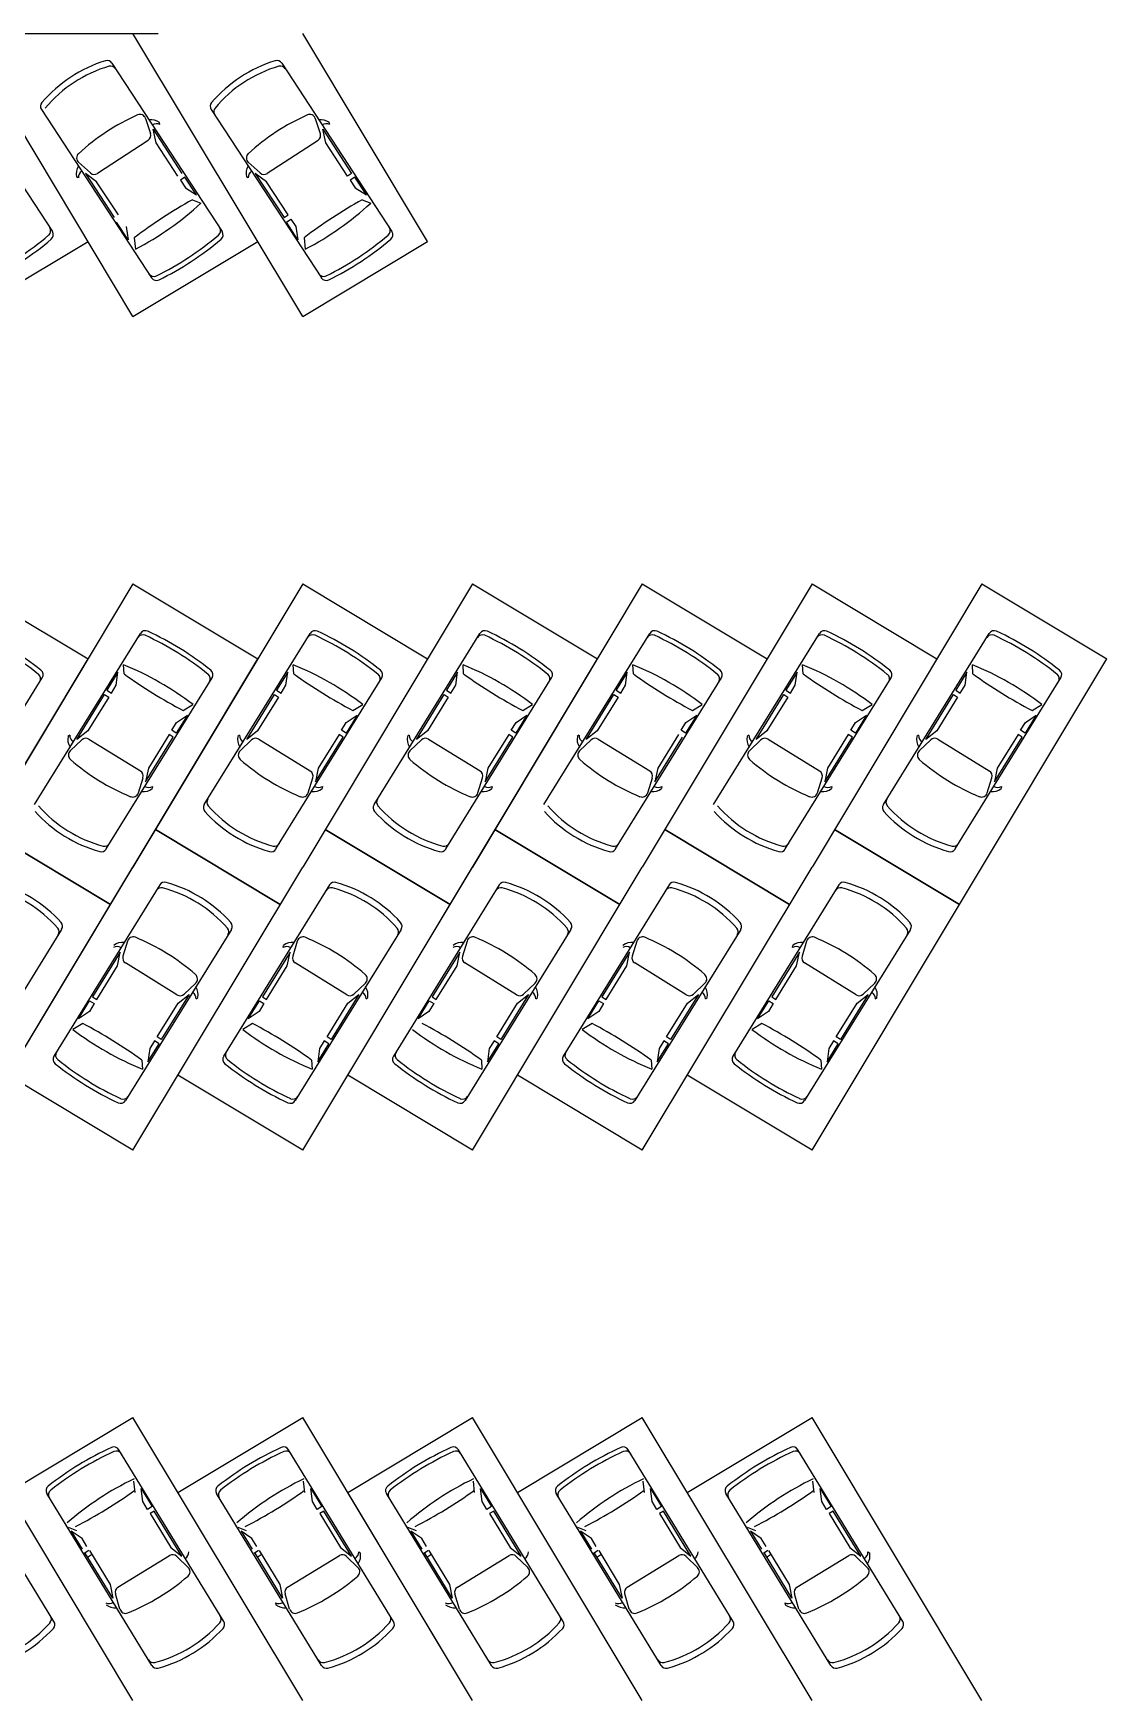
# Model space of a CAD drawing. Header units: millimetres. Extents: x 2478 to 18835, y -4183 to 1193.
# Drawn here: x 16749 to 18835, y -4183 to -943 of the extents above; entities that cross this region are included whole.
import ezdxf

# ---------------------------------------------------------------- set-up
doc = ezdxf.new("R2010")
doc.units = ezdxf.units.MM

msp = doc.modelspace()

# ---------------------------------------------------------------- linework, layer by layer
at = {"color": 4}
msp.add_line((8362.2, -943.2), (16991.3, -943.2), dxfattribs=at)
at = {"color": 1}
for p, q in [((16942.2, -1493.2), (16612.2, -943.2)), ((17272.2, -1493.2), (16942.2, -943.2)), ((17514.9, -1347.6), (17272.2, -943.2)), ((16612.2, -1493.2), (16854.9, -1347.6)), ((16942.2, -1493.2), (17184.9, -1347.6)), ((17272.2, -1493.2), (17514.9, -1347.6)), ((16612.2, -2013.2), (16854.9, -2158.8)), ((16942.2, -2013.2), (16612.2, -2563.2)), ((16942.2, -2013.2), (16612.2, -2563.2)), ((17272.2, -2013.2), (16942.2, -2563.2)), ((16942.2, -2013.2), (17184.9, -2158.8)), ((17602.2, -2013.2), (17272.2, -2563.2)), ((17272.2, -2013.2), (17514.9, -2158.8)), ((17602.2, -2013.2), (17272.2, -2563.2)), ((17932.2, -2013.2), (17602.2, -2563.2)), ((17602.2, -2013.2), (17844.9, -2158.8)), ((17932.2, -2013.2), (18174.9, -2158.8)), ((18262.2, -2013.2), (17932.2, -2563.2)), ((18592.2, -2013.2), (18262.2, -2563.2)), ((18262.2, -2013.2), (18504.9, -2158.8)), ((18592.2, -2013.2), (18262.2, -2563.2)), ((18592.2, -2013.2), (18834.9, -2158.8)), ((16282.2, -3113.2), (16854.9, -2158.8)), ((16612.2, -3113.2), (17184.9, -2158.8)), ((17272.2, -3113.2), (17844.9, -2158.8)), ((18262.2, -3113.2), (18834.9, -2158.8)), ((16898.5, -2636), (16655.9, -2490.4)), ((16655.9, -2490.4), (16898.5, -2636)), ((17228.5, -2636), (16985.9, -2490.4)), ((16985.9, -2490.4), (17228.5, -2636)), ((16985.9, -2490.4), (17228.5, -2636)), ((17558.5, -2636), (17315.9, -2490.4)), ((17315.9, -2490.4), (17558.5, -2636)), ((17888.5, -2636), (17645.9, -2490.4)), ((17645.9, -2490.4), (17888.5, -2636)), ((17645.9, -2490.4), (17888.5, -2636)), ((17645.9, -2490.4), (17888.5, -2636)), ((17975.9, -2490.4), (18218.5, -2636)), ((17975.9, -2490.4), (18218.5, -2636)), ((18218.5, -2636), (17975.9, -2490.4)), ((18305.9, -2490.4), (18548.5, -2636)), ((18548.5, -2636), (18305.9, -2490.4)), ((16699.6, -2967.6), (16942.2, -2563.2)), ((16942.2, -3113.2), (17272.2, -2563.2)), ((16942.2, -3113.2), (17272.2, -2563.2)), ((17359.6, -2967.6), (17602.2, -2563.2)), ((17602.2, -3113.2), (17932.2, -2563.2)), ((17932.2, -3113.2), (18262.2, -2563.2)), ((17932.2, -3113.2), (18262.2, -2563.2)), ((16942.2, -3113.2), (16699.6, -2967.6)), ((17272.2, -3113.2), (17029.6, -2967.6)), ((17272.2, -3113.2), (17029.6, -2967.6)), ((17602.2, -3113.2), (17359.6, -2967.6)), ((17932.2, -3113.2), (17689.6, -2967.6)), ((18262.2, -3113.2), (18019.6, -2967.6)), ((18262.2, -3113.2), (18019.6, -2967.6)), ((16942.2, -4183.2), (16612.2, -3633.2)), ((16699.6, -3778.8), (16942.2, -3633.2)), ((17272.2, -4183.2), (16942.2, -3633.2)), ((17029.6, -3778.8), (17272.2, -3633.2)), ((17602.2, -4183.2), (17272.2, -3633.2)), ((17359.6, -3778.8), (17602.2, -3633.2)), ((17932.2, -4183.2), (17602.2, -3633.2)), ((17689.6, -3778.8), (17932.2, -3633.2)), ((18262.2, -4183.2), (17932.2, -3633.2)), ((18019.6, -3778.8), (18262.2, -3633.2)), ((18592.2, -4183.2), (18262.2, -3633.2)), ((17602.2, -4183.2), (17359.6, -3778.8))]:
    msp.add_line(p, q, dxfattribs=at)
at = {"color": 0}
for p, q in [((16571.3, -1001.3), (16785.6, -1328.5)), ((16901.3, -1001.3), (17115.6, -1328.5)), ((17231.3, -1001.3), (17445.6, -1328.5)), ((16764.2, -1091), (16978.4, -1418.2)), ((17094.2, -1091), (17308.4, -1418.2)), ((16966.6, -1108.6), (16976.4, -1137.9)), ((16981.3, -1129.6), (17037.3, -1215.3)), ((16987.3, -1156), (16981.3, -1129.6)), ((16994.6, -1120.4), (16993.9, -1116.4)), ((17296.6, -1108.6), (17306.4, -1137.9)), ((17317.3, -1156), (17311.3, -1129.6)), ((17311.3, -1129.6), (17367.3, -1215.3)), ((17324.6, -1120.4), (17323.9, -1116.4)), ((16971.9, -1151.1), (16873.3, -1215.6)), ((17029.5, -1220.4), (16987.3, -1156)), ((17301.9, -1151.1), (17203.3, -1215.6)), ((17359.5, -1220.4), (17317.3, -1156)), ((16836.4, -1193.8), (16859.4, -1214.5)), ((17166.4, -1193.8), (17189.4, -1214.5)), ((16836, -1224.2), (16832.7, -1222)), ((16871.6, -1231.8), (16849.9, -1215.7)), ((16849.9, -1215.7), (16905.9, -1301.3)), ((17043.3, -1222.8), (17034.5, -1228.5)), ((17034.5, -1228.5), (17044.2, -1243.3)), ((17065.9, -1257.2), (17043.3, -1222.8)), ((17166, -1224.2), (17162.7, -1222)), ((17179.9, -1215.7), (17235.9, -1301.3)), ((17201.6, -1231.8), (17179.9, -1215.7)), ((17367.3, -1215.3), (17359.5, -1220.4)), ((17373.3, -1222.8), (17364.5, -1228.5)), ((17364.5, -1228.5), (17374.2, -1243.3)), ((17395.9, -1257.2), (17373.3, -1222.8)), ((16913.8, -1296.1), (16871.6, -1231.8)), ((17044.2, -1243.3), (17065.9, -1257.2)), ((17243.8, -1296.1), (17201.6, -1231.8)), ((17374.2, -1243.3), (17395.9, -1257.2)), ((17057.8, -1266.6), (17074.3, -1273.1)), ((17387.8, -1266.6), (17404.3, -1273.1)), ((16932.9, -1344.2), (16910.4, -1309.8)), ((16928.8, -1318.8), (16932.9, -1344.2)), ((17235.9, -1301.3), (17243.8, -1296.1)), ((17240.4, -1309.8), (17249.2, -1304)), ((17262.9, -1344.2), (17240.4, -1309.8)), ((17249.2, -1304), (17258.8, -1318.8)), ((17258.8, -1318.8), (17262.9, -1344.2)), ((16944.8, -1340.6), (16947.1, -1362.7)), ((17274.8, -1340.6), (17277.1, -1362.7)), ((16750.8, -2442), (16956.6, -2109.4)), ((17080.8, -2442), (17286.6, -2109.4)), ((17410.8, -2442), (17616.6, -2109.4)), ((17740.8, -2442), (17946.6, -2109.4)), ((18070.8, -2442), (18276.6, -2109.4)), ((18400.8, -2442), (18606.6, -2109.4)), ((16924.9, -2187.9), (16923.9, -2170.2)), ((17254.9, -2187.9), (17253.9, -2170.2)), ((17584.9, -2187.9), (17583.9, -2170.2)), ((17914.9, -2187.9), (17913.9, -2170.2)), ((18244.9, -2187.9), (18243.9, -2170.2)), ((18574.9, -2187.9), (18573.9, -2170.2)), ((16560.2, -2528.2), (16765.9, -2195.7)), ((16890.2, -2528.2), (17095.9, -2195.7)), ((16913, -2184.6), (16891.4, -2219.6)), ((16909.6, -2210.1), (16913, -2184.6)), ((17220.2, -2528.2), (17425.9, -2195.7)), ((17243, -2184.6), (17221.4, -2219.6)), ((17239.6, -2210.1), (17243, -2184.6)), ((17550.2, -2528.2), (17755.9, -2195.7)), ((17573, -2184.6), (17551.4, -2219.6)), ((17569.6, -2210.1), (17573, -2184.6)), ((17880.2, -2528.2), (18085.9, -2195.7)), ((17903, -2184.6), (17881.4, -2219.6)), ((17899.6, -2210.1), (17903, -2184.6)), ((18210.2, -2528.2), (18415.9, -2195.7)), ((18233, -2184.6), (18211.4, -2219.6)), ((18229.6, -2210.1), (18233, -2184.6)), ((18540.2, -2528.2), (18745.9, -2195.7)), ((18563, -2184.6), (18541.4, -2219.6)), ((18559.6, -2210.1), (18563, -2184.6)), ((16833.3, -2315.2), (16887.1, -2228.2)), ((16895.1, -2233.1), (16854.6, -2298.6)), ((16887.1, -2228.2), (16895.1, -2233.1)), ((16891.4, -2219.6), (16900.3, -2225.1)), ((16900.3, -2225.1), (16909.6, -2210.1)), ((17163.3, -2315.2), (17217.1, -2228.2)), ((17225.1, -2233.1), (17184.6, -2298.6)), ((17217.1, -2228.2), (17225.1, -2233.1)), ((17221.4, -2219.6), (17230.3, -2225.1)), ((17230.3, -2225.1), (17239.6, -2210.1)), ((17493.3, -2315.2), (17547.1, -2228.2)), ((17555.1, -2233.1), (17514.6, -2298.6)), ((17547.1, -2228.2), (17555.1, -2233.1)), ((17551.4, -2219.6), (17560.3, -2225.1)), ((17560.3, -2225.1), (17569.6, -2210.1)), ((17823.3, -2315.2), (17877.1, -2228.2)), ((17885.1, -2233.1), (17844.6, -2298.6)), ((17877.1, -2228.2), (17885.1, -2233.1)), ((17881.4, -2219.6), (17890.3, -2225.1)), ((17890.3, -2225.1), (17899.6, -2210.1)), ((18153.3, -2315.2), (18207.1, -2228.2)), ((18215.1, -2233.1), (18174.6, -2298.6)), ((18207.1, -2228.2), (18215.1, -2233.1)), ((18211.4, -2219.6), (18220.3, -2225.1)), ((18220.3, -2225.1), (18229.6, -2210.1)), ((18483.3, -2315.2), (18537.1, -2228.2)), ((18545.1, -2233.1), (18504.6, -2298.6)), ((18537.1, -2228.2), (18545.1, -2233.1)), ((18541.4, -2219.6), (18550.3, -2225.1)), ((18550.3, -2225.1), (18559.6, -2210.1)), ((17039.8, -2259), (17058.9, -2247.6)), ((17369.8, -2259), (17388.9, -2247.6)), ((17699.8, -2259), (17718.9, -2247.6)), ((18029.8, -2259), (18048.9, -2247.6)), ((18359.8, -2259), (18378.9, -2247.6)), ((18689.8, -2259), (18708.9, -2247.6)), ((16854.6, -2298.6), (16833.3, -2315.2)), ((17017.5, -2297.6), (17026.8, -2282.7)), ((17026.5, -2303.2), (17017.5, -2297.6)), ((17048.1, -2268.2), (17026.5, -2303.2)), ((17026.8, -2282.7), (17048.1, -2268.2)), ((17184.6, -2298.6), (17163.3, -2315.2)), ((17347.5, -2297.6), (17356.8, -2282.7)), ((17356.5, -2303.2), (17347.5, -2297.6)), ((17378.1, -2268.2), (17356.5, -2303.2)), ((17356.8, -2282.7), (17378.1, -2268.2)), ((17514.6, -2298.6), (17493.3, -2315.2)), ((17677.5, -2297.6), (17686.8, -2282.7)), ((17686.5, -2303.2), (17677.5, -2297.6)), ((17708.1, -2268.2), (17686.5, -2303.2)), ((17686.8, -2282.7), (17708.1, -2268.2)), ((17844.6, -2298.6), (17823.3, -2315.2)), ((18007.5, -2297.6), (18016.8, -2282.7)), ((18016.5, -2303.2), (18007.5, -2297.6)), ((18038.1, -2268.2), (18016.5, -2303.2)), ((18016.8, -2282.7), (18038.1, -2268.2)), ((18174.6, -2298.6), (18153.3, -2315.2)), ((18337.5, -2297.6), (18346.8, -2282.7)), ((18346.5, -2303.2), (18337.5, -2297.6)), ((18368.1, -2268.2), (18346.5, -2303.2)), ((18346.8, -2282.7), (18368.1, -2268.2)), ((18504.6, -2298.6), (18483.3, -2315.2)), ((18667.5, -2297.6), (18676.8, -2282.7)), ((18676.5, -2303.2), (18667.5, -2297.6)), ((18698.1, -2268.2), (18676.5, -2303.2)), ((18676.8, -2282.7), (18698.1, -2268.2)), ((16819.2, -2307.1), (16815.9, -2309.3)), ((16820.4, -2337.4), (16842.8, -2316.1)), ((16856.7, -2314.7), (16956.8, -2376.6)), ((16966.8, -2397.9), (17020.6, -2310.8)), ((17012.7, -2305.9), (16972.2, -2371.3)), ((17020.6, -2310.8), (17012.7, -2305.9)), ((17149.2, -2307.1), (17145.9, -2309.3)), ((17150.4, -2337.4), (17172.8, -2316.1)), ((17186.7, -2314.7), (17286.8, -2376.6)), ((17296.8, -2397.9), (17350.6, -2310.8)), ((17342.7, -2305.9), (17302.2, -2371.3)), ((17350.6, -2310.8), (17342.7, -2305.9)), ((17479.2, -2307.1), (17475.9, -2309.3)), ((17480.4, -2337.4), (17502.8, -2316.1)), ((17516.7, -2314.7), (17616.8, -2376.6)), ((17626.8, -2397.9), (17680.6, -2310.8)), ((17672.7, -2305.9), (17632.2, -2371.3)), ((17680.6, -2310.8), (17672.7, -2305.9)), ((17809.2, -2307.1), (17805.9, -2309.3)), ((17810.4, -2337.4), (17832.8, -2316.1)), ((17846.7, -2314.7), (17946.8, -2376.6)), ((17956.8, -2397.9), (18010.6, -2310.8)), ((18002.7, -2305.9), (17962.2, -2371.3)), ((18139.2, -2307.1), (18135.9, -2309.3)), ((18140.4, -2337.4), (18162.8, -2316.1)), ((18176.7, -2314.7), (18276.8, -2376.6)), ((18286.8, -2397.9), (18340.6, -2310.8)), ((18332.7, -2305.9), (18292.2, -2371.3)), ((18340.6, -2310.8), (18332.7, -2305.9)), ((18469.2, -2307.1), (18465.9, -2309.3)), ((18470.4, -2337.4), (18492.8, -2316.1)), ((18506.7, -2314.7), (18606.8, -2376.6)), ((18616.8, -2397.9), (18670.6, -2310.8)), ((18662.7, -2305.9), (18622.2, -2371.3)), ((18670.6, -2310.8), (18662.7, -2305.9)), ((16952.7, -2419.3), (16961.8, -2389.7)), ((16972.2, -2371.3), (16966.8, -2397.9)), ((17282.7, -2419.3), (17291.8, -2389.7)), ((17302.2, -2371.3), (17296.8, -2397.9)), ((17612.7, -2419.3), (17621.8, -2389.7)), ((17632.2, -2371.3), (17626.8, -2397.9)), ((17942.7, -2419.3), (17951.8, -2389.7)), ((17962.2, -2371.3), (17956.8, -2397.9)), ((18272.7, -2419.3), (18281.8, -2389.7)), ((18292.2, -2371.3), (18286.8, -2397.9)), ((18602.7, -2419.3), (18611.8, -2389.7)), ((18622.2, -2371.3), (18616.8, -2397.9)), ((16980.4, -2406.8), (16979.8, -2410.7)), ((17310.4, -2406.8), (17309.8, -2410.7)), ((17640.4, -2406.8), (17639.8, -2410.7)), ((17970.4, -2406.8), (17969.8, -2410.7)), ((18300.4, -2406.8), (18299.8, -2410.7)), ((18630.4, -2406.8), (18629.8, -2410.7)), ((16994.3, -2598.1), (16788.5, -2930.7)), ((17324.3, -2598.1), (17118.5, -2930.7)), ((17654.3, -2598.1), (17448.5, -2930.7)), ((17984.3, -2598.1), (17778.5, -2930.7)), ((18314.3, -2598.1), (18108.5, -2930.7)), ((16803.6, -2684.4), (16597.8, -3017)), ((17133.6, -2684.4), (16927.8, -3017)), ((17463.6, -2684.4), (17257.8, -3017)), ((17793.6, -2684.4), (17587.8, -3017)), ((18123.6, -2684.4), (17917.8, -3017)), ((18453.6, -2684.4), (18247.8, -3017)), ((16931.7, -2707.1), (16922.7, -2736.7)), ((17234.1, -2719.6), (17234.6, -2715.6)), ((17261.7, -2707.1), (17252.7, -2736.7)), ((17591.7, -2707.1), (17582.7, -2736.7)), ((17921.7, -2707.1), (17912.7, -2736.7)), ((18224.1, -2719.6), (18224.6, -2715.6)), ((18251.7, -2707.1), (18242.7, -2736.7)), ((16917.6, -2728.5), (16863.8, -2815.5)), ((16912.2, -2755), (16917.6, -2728.5)), ((17027.7, -2811.7), (16927.6, -2749.7)), ((17247.6, -2728.5), (17193.8, -2815.5)), ((17242.2, -2755), (17247.6, -2728.5)), ((17357.7, -2811.7), (17257.6, -2749.7)), ((17577.6, -2728.5), (17523.8, -2815.5)), ((17572.2, -2755), (17577.6, -2728.5)), ((17687.7, -2811.7), (17587.6, -2749.7)), ((17907.6, -2728.5), (17853.8, -2815.5)), ((17902.2, -2755), (17907.6, -2728.5)), ((18017.7, -2811.7), (17917.6, -2749.7)), ((18237.6, -2728.5), (18183.8, -2815.5)), ((18232.2, -2755), (18237.6, -2728.5)), ((18347.7, -2811.7), (18247.6, -2749.7)), ((16871.8, -2820.5), (16912.2, -2755)), ((17201.8, -2820.5), (17242.2, -2755)), ((17531.8, -2820.5), (17572.2, -2755)), ((17861.8, -2820.5), (17902.2, -2755)), ((18191.8, -2820.5), (18232.2, -2755)), ((16863.8, -2815.5), (16871.8, -2820.5)), ((17051.2, -2811.1), (16997.3, -2898.1)), ((17029.9, -2827.8), (17051.2, -2811.1)), ((17064.1, -2789), (17041.6, -2810.3)), ((17065.2, -2819.3), (17068.5, -2817)), ((17193.8, -2815.5), (17201.8, -2820.5)), ((17381.2, -2811.1), (17327.3, -2898.1)), ((17359.9, -2827.8), (17381.2, -2811.1)), ((17394.1, -2789), (17371.6, -2810.3)), ((17395.2, -2819.3), (17398.5, -2817)), ((17523.8, -2815.5), (17531.8, -2820.5)), ((17711.2, -2811.1), (17657.3, -2898.1)), ((17689.9, -2827.8), (17711.2, -2811.1)), ((17724.1, -2789), (17701.6, -2810.3)), ((17725.2, -2819.3), (17728.5, -2817)), ((17853.8, -2815.5), (17861.8, -2820.5)), ((18041.2, -2811.1), (17987.3, -2898.1)), ((18019.9, -2827.8), (18041.2, -2811.1)), ((18054.1, -2789), (18031.6, -2810.3)), ((18055.2, -2819.3), (18058.5, -2817)), ((18183.8, -2815.5), (18191.8, -2820.5)), ((18371.2, -2811.1), (18317.3, -2898.1)), ((18349.9, -2827.8), (18371.2, -2811.1)), ((18384.1, -2789), (18361.6, -2810.3)), ((18385.2, -2819.3), (18388.5, -2817)), ((16836.3, -2858.2), (16858, -2823.2)), ((16857.6, -2843.7), (16836.3, -2858.2)), ((16866.9, -2828.7), (16857.6, -2843.7)), ((16858, -2823.2), (16866.9, -2828.7)), ((16989.4, -2893.2), (17029.9, -2827.8)), ((17166.3, -2858.2), (17188, -2823.2)), ((17187.6, -2843.7), (17166.3, -2858.2)), ((17196.9, -2828.7), (17187.6, -2843.7)), ((17188, -2823.2), (17196.9, -2828.7)), ((17319.4, -2893.2), (17359.9, -2827.8)), ((17496.3, -2858.2), (17518, -2823.2)), ((17517.6, -2843.7), (17496.3, -2858.2)), ((17526.9, -2828.7), (17517.6, -2843.7)), ((17518, -2823.2), (17526.9, -2828.7)), ((17649.4, -2893.2), (17689.9, -2827.8)), ((17826.3, -2858.2), (17848, -2823.2)), ((17847.6, -2843.7), (17826.3, -2858.2)), ((17856.9, -2828.7), (17847.6, -2843.7)), ((17848, -2823.2), (17856.9, -2828.7)), ((17979.4, -2893.2), (18019.9, -2827.8)), ((18156.3, -2858.2), (18178, -2823.2)), ((18177.6, -2843.7), (18156.3, -2858.2)), ((18186.9, -2828.7), (18177.6, -2843.7)), ((18178, -2823.2), (18186.9, -2828.7)), ((18309.4, -2893.2), (18349.9, -2827.8)), ((16844.6, -2867.4), (16825.6, -2878.8)), ((17174.6, -2867.4), (17155.6, -2878.8)), ((17834.6, -2867.4), (17815.6, -2878.8)), ((18164.6, -2867.4), (18145.6, -2878.8)), ((16971.4, -2941.8), (16993.1, -2906.8)), ((16984.1, -2901.3), (16974.9, -2916.2)), ((16993.1, -2906.8), (16984.1, -2901.3)), ((16997.3, -2898.1), (16989.4, -2893.2)), ((17301.4, -2941.8), (17323.1, -2906.8)), ((17314.1, -2901.3), (17304.9, -2916.2)), ((17323.1, -2906.8), (17314.1, -2901.3)), ((17327.3, -2898.1), (17319.4, -2893.2)), ((17631.4, -2941.8), (17653.1, -2906.8)), ((17644.1, -2901.3), (17634.9, -2916.2)), ((17653.1, -2906.8), (17644.1, -2901.3)), ((17657.3, -2898.1), (17649.4, -2893.2)), ((17961.4, -2941.8), (17983.1, -2906.8)), ((17974.1, -2901.3), (17964.9, -2916.2)), ((17983.1, -2906.8), (17974.1, -2901.3)), ((17987.3, -2898.1), (17979.4, -2893.2)), ((18291.4, -2941.8), (18313.1, -2906.8)), ((18304.1, -2901.3), (18294.9, -2916.2)), ((18313.1, -2906.8), (18304.1, -2901.3)), ((18317.3, -2898.1), (18309.4, -2893.2)), ((16959.5, -2938.4), (16960.6, -2956.2)), ((16974.9, -2916.2), (16971.4, -2941.8)), ((17289.5, -2938.4), (17290.6, -2956.2)), ((17304.9, -2916.2), (17301.4, -2941.8)), ((17619.5, -2938.4), (17620.6, -2956.2)), ((17634.9, -2916.2), (17631.4, -2941.8)), ((17949.5, -2938.4), (17950.6, -2956.2)), ((17964.9, -2916.2), (17961.4, -2941.8)), ((18279.5, -2938.4), (18280.6, -2956.2)), ((18294.9, -2916.2), (18291.4, -2941.8)), ((16788.6, -4029.3), (16584.8, -3695.6)), ((17118.6, -4029.3), (16914.8, -3695.6)), ((17448.6, -4029.3), (17244.8, -3695.6)), ((17778.6, -4029.3), (17574.8, -3695.6)), ((18108.6, -4029.3), (17904.8, -3695.6)), ((18438.6, -4029.3), (18234.8, -3695.6)), ((16946.2, -3779), (16943.9, -3756.9)), ((17276.2, -3779), (17273.9, -3756.9)), ((17606.2, -3779), (17603.9, -3756.9)), ((17936.2, -3779), (17933.9, -3756.9)), ((18266.2, -3779), (18263.9, -3756.9)), ((16978.8, -4114.8), (16774.8, -3780.9)), ((16957.9, -3771), (16979.3, -3806.1)), ((16961.2, -3796.5), (16957.9, -3771)), ((17308.8, -4114.8), (17104.8, -3780.9)), ((17291.2, -3796.5), (17287.9, -3771)), ((17287.9, -3771), (17309.3, -3806.1)), ((17638.8, -4114.8), (17434.8, -3780.9)), ((17621.2, -3796.5), (17617.9, -3771)), ((17617.9, -3771), (17639.3, -3806.1)), ((17968.8, -4114.8), (17764.8, -3780.9)), ((17951.2, -3796.5), (17947.9, -3771)), ((17947.9, -3771), (17969.3, -3806.1)), ((18298.8, -4114.8), (18094.8, -3780.9)), ((18277.9, -3771), (18299.3, -3806.1)), ((18281.2, -3796.5), (18277.9, -3771)), ((16970.3, -3811.6), (16961.2, -3796.5)), ((16979.3, -3806.1), (16970.3, -3811.6)), ((16983.5, -3814.7), (16975.5, -3819.6)), ((16975.5, -3819.6), (17015.7, -3885.3)), ((17036.9, -3902.1), (16983.5, -3814.7)), ((17300.3, -3811.6), (17291.2, -3796.5)), ((17309.3, -3806.1), (17300.3, -3811.6)), ((17313.5, -3814.7), (17305.5, -3819.6)), ((17305.5, -3819.6), (17345.7, -3885.3)), ((17366.9, -3902.1), (17313.5, -3814.7)), ((17630.3, -3811.6), (17621.2, -3796.5)), ((17639.3, -3806.1), (17630.3, -3811.6)), ((17643.5, -3814.7), (17635.5, -3819.6)), ((17635.5, -3819.6), (17675.7, -3885.3)), ((17696.9, -3902.1), (17643.5, -3814.7)), ((17960.3, -3811.6), (17951.2, -3796.5)), ((17969.3, -3806.1), (17960.3, -3811.6)), ((17973.5, -3814.7), (17965.5, -3819.6)), ((17965.5, -3819.6), (18005.7, -3885.3)), ((18026.9, -3902.1), (17973.5, -3814.7)), ((18290.3, -3811.6), (18281.2, -3796.5)), ((18299.3, -3806.1), (18290.3, -3811.6)), ((18303.5, -3814.7), (18295.5, -3819.6)), ((18295.5, -3819.6), (18335.7, -3885.3)), ((18356.9, -3902.1), (18303.5, -3814.7)), ((16833.2, -3853), (16816.7, -3846.4)), ((16843.5, -3868.4), (16822.3, -3853.8)), ((16822.3, -3853.8), (16843.7, -3888.9)), ((17163.2, -3853), (17146.7, -3846.4)), ((17152.3, -3853.8), (17173.7, -3888.9)), ((17173.5, -3868.4), (17152.3, -3853.8)), ((17493.2, -3853), (17476.7, -3846.4)), ((17482.3, -3853.8), (17503.7, -3888.9)), ((17503.5, -3868.4), (17482.3, -3853.8)), ((17823.2, -3853), (17806.7, -3846.4)), ((17812.3, -3853.8), (17833.7, -3888.9)), ((17833.5, -3868.4), (17812.3, -3853.8)), ((18153.2, -3853), (18136.7, -3846.4)), ((18163.5, -3868.4), (18142.3, -3853.8)), ((18142.3, -3853.8), (18163.7, -3888.9)), ((16852.7, -3883.4), (16843.5, -3868.4)), ((17015.7, -3885.3), (17036.9, -3902.1)), ((17182.7, -3883.4), (17173.5, -3868.4)), ((17345.7, -3885.3), (17366.9, -3902.1)), ((17512.7, -3883.4), (17503.5, -3868.4)), ((17675.7, -3885.3), (17696.9, -3902.1)), ((17842.7, -3883.4), (17833.5, -3868.4)), ((18005.7, -3885.3), (18026.9, -3902.1)), ((18172.7, -3883.4), (18163.5, -3868.4)), ((18335.7, -3885.3), (18356.9, -3902.1)), ((16847.6, -3896.8), (16856.4, -3891)), ((16902.9, -3983.9), (16849.5, -3896.6)), ((16853.7, -3904.3), (16861.5, -3899.2)), ((16857.5, -3891.7), (16897.6, -3957.4)), ((16912.9, -3962.8), (17013.4, -3901.4)), ((17049.6, -3924.3), (17027.3, -3902.9)), ((17177.6, -3896.8), (17186.4, -3891)), ((17232.9, -3983.9), (17179.5, -3896.6)), ((17183.7, -3904.3), (17191.5, -3899.2)), ((17187.5, -3891.7), (17227.6, -3957.4)), ((17242.9, -3962.8), (17343.4, -3901.4)), ((17379.6, -3924.3), (17357.3, -3902.9)), ((17381, -3894), (17384.2, -3896.3)), ((17507.6, -3896.8), (17516.4, -3891)), ((17562.9, -3983.9), (17509.5, -3896.6)), ((17513.7, -3904.3), (17521.5, -3899.2)), ((17517.5, -3891.7), (17557.6, -3957.4)), ((17572.9, -3962.8), (17673.4, -3901.4)), ((17709.6, -3924.3), (17687.3, -3902.9)), ((17837.6, -3896.8), (17846.4, -3891)), ((17892.9, -3983.9), (17839.5, -3896.6)), ((17843.7, -3904.3), (17851.5, -3899.2)), ((17847.5, -3891.7), (17887.6, -3957.4)), ((17902.9, -3962.8), (18003.4, -3901.4)), ((18039.6, -3924.3), (18017.3, -3902.9)), ((18167.6, -3896.8), (18176.4, -3891)), ((18222.9, -3983.9), (18169.5, -3896.6)), ((18173.7, -3904.3), (18181.5, -3899.2)), ((18177.5, -3891.7), (18217.6, -3957.4)), ((18232.9, -3962.8), (18333.4, -3901.4)), ((18369.6, -3924.3), (18347.3, -3902.9)), ((18371, -3894), (18374.2, -3896.3)), ((16897.6, -3957.4), (16902.9, -3983.9)), ((16916.8, -4005.4), (16908, -3975.8)), ((17227.6, -3957.4), (17232.9, -3983.9)), ((17246.8, -4005.4), (17238, -3975.8)), ((17557.6, -3957.4), (17562.9, -3983.9)), ((17576.8, -4005.4), (17568, -3975.8)), ((17887.6, -3957.4), (17892.9, -3983.9)), ((17906.8, -4005.4), (17898, -3975.8)), ((18217.6, -3957.4), (18222.9, -3983.9)), ((18236.8, -4005.4), (18228, -3975.8)), ((17219.2, -3992.8), (17219.8, -3996.7)), ((18209.2, -3992.8), (18209.8, -3996.7))]:
    msp.add_line(p, q, dxfattribs=at)
for centre, major_axis, start_param, end_param in [((16968.7, -1253.8), (55.1, 263.7), 0.50732, 1.063476), ((16891.8, -1007.5), (2.3, 11.2), -0.785398, 0.48085), ((17298.7, -1253.8), (55.1, 263.7), 0.50732, 1.063476), ((17221.8, -1007.5), (2.3, 11.2), -0.785398, 0.48085), ((16967.2, -1251.5), (249.2, -52), 2.060666, 2.651723), ((16898.8, -1018.2), (11.2, -2.3), 0.785398, 2.032674), ((17297.2, -1251.5), (249.2, -52), 2.060666, 2.651723), ((17228.8, -1018.2), (11.2, -2.3), 0.785398, 2.032674), ((16773.8, -1084.8), (2.3, 11.2), 1.089946, 2.356194), ((16955.8, -1112.2), (11.2, -2.3), 0.528074, 2.182793), ((17103.8, -1084.8), (2.3, 11.2), 1.089946, 2.356194), ((17110.7, -1095.4), (2.3, 11.2), 1.108918, 2.356194), ((17285.8, -1112.2), (11.2, -2.3), 0.528074, 2.182793), ((17124.5, -1491.8), (87.2, 417.8), 0.623679, 0.947117), ((16977.5, -1138.2), (5.6, 26.7), -0.439922, 0.360338), ((16987.9, -1135.1), (3.3, 15.9), -0.220829, 0.729047), ((17454.5, -1491.8), (87.2, 417.8), 0.623679, 0.947117), ((17307.5, -1138.2), (5.6, 26.7), -0.439922, 0.360338), ((17317.9, -1135.1), (3.3, 15.9), -0.220829, 0.729047), ((16965.6, -1141.5), (2.3, 11.2), 3.926991, 5.240463), ((17295.6, -1141.5), (2.3, 11.2), 3.926991, 5.240463), ((16844.1, -1185.3), (2.3, 11.2), 0.958799, 2.613518), ((17174.1, -1185.3), (2.3, 11.2), 0.958799, 2.613518), ((16859.2, -1215.7), (26.7, -5.6), 2.781255, 3.581514), ((16852.3, -1223.9), (15.9, -3.3), 2.412546, 3.362421), ((16867.1, -1206), (11.2, -2.3), 4.184315, 5.497787), ((17189.2, -1215.7), (26.7, -5.6), 2.781255, 3.581514), ((17182.3, -1223.9), (15.9, -3.3), 2.412546, 3.362421), ((17197.1, -1206), (11.2, -2.3), 4.184315, 5.497787), ((17497.4, -2061.5), (889.2, -185.6), 2.281762, 2.430627), ((16671.1, -835.5), (582.5, -121.6), 5.400401, 5.662686), ((17827.4, -2061.5), (889.2, -185.6), 2.281762, 2.430627), ((17001.1, -835.5), (582.5, -121.6), 5.400401, 5.662686), ((16770.9, -1327), (11.2, -2.3), 5.626184, 7.068583), ((17100.9, -1327), (11.2, -2.3), 5.626184, 7.068583), ((17430.9, -1327), (11.2, -2.3), 5.626184, 7.068583), ((16384.3, -864.4), (125.5, 601.3), 3.808851, 4.043797), ((16389.4, -872.2), (125.5, 601.3), 3.808851, 4.043797), ((16776, -1334.8), (11.2, -2.3), 5.626184, 7.068583), ((16714.3, -864.4), (125.5, 601.3), 3.808851, 4.043797), ((16719.4, -872.2), (125.5, 601.3), 3.808851, 4.043797), ((17106, -1334.8), (11.2, -2.3), 5.626184, 7.068583), ((17044.3, -864.4), (125.5, 601.3), 3.808851, 4.043797), ((17049.4, -872.2), (125.5, 601.3), 3.808851, 4.043797), ((17436, -1334.8), (11.2, -2.3), 5.626184, 7.068583), ((16982.8, -1404.1), (11.2, -2.3), 3.926991, 5.367923), ((16987.9, -1412), (11.2, -2.3), 3.926991, 5.367923), ((17312.8, -1404.1), (11.2, -2.3), 3.926991, 5.367923), ((17317.9, -1412), (11.2, -2.3), 3.926991, 5.367923), ((16380.9, -2661.4), (-597.9, -140.8), 3.808851, 4.043797), ((16966.3, -2115.4), (-2.6, 11.1), 5.626184, 7.068583), ((16710.9, -2661.4), (-597.9, -140.8), 3.808851, 4.043797), ((17296.3, -2115.4), (-2.6, 11.1), 5.626184, 7.068583), ((17040.9, -2661.4), (-597.9, -140.8), 3.808851, 4.043797), ((17626.3, -2115.4), (-2.6, 11.1), 5.626184, 7.068583), ((17370.9, -2661.4), (-597.9, -140.8), 3.808851, 4.043797), ((17956.3, -2115.4), (-2.6, 11.1), 5.626184, 7.068583), ((17700.9, -2661.4), (-597.9, -140.8), 3.808851, 4.043797), ((18286.3, -2115.4), (-2.6, 11.1), 5.626184, 7.068583), ((18030.9, -2661.4), (-597.9, -140.8), 3.808851, 4.043797), ((18616.3, -2115.4), (-2.6, 11.1), 5.626184, 7.068583), ((18360.9, -2661.4), (-597.9, -140.8), 3.808851, 4.043797), ((16376, -2669.4), (-597.9, -140.8), 3.808851, 4.043797), ((16961.4, -2123.3), (-2.6, 11.1), 5.626184, 7.068583), ((16706, -2669.4), (-597.9, -140.8), 3.808851, 4.043797), ((17291.4, -2123.3), (-2.6, 11.1), 5.626184, 7.068583), ((17036, -2669.4), (-597.9, -140.8), 3.808851, 4.043797), ((17621.4, -2123.3), (-2.6, 11.1), 5.626184, 7.068583), ((17366, -2669.4), (-597.9, -140.8), 3.808851, 4.043797), ((17951.4, -2123.3), (-2.6, 11.1), 5.626184, 7.068583), ((17696, -2669.4), (-597.9, -140.8), 3.808851, 4.043797), ((18281.4, -2123.3), (-2.6, 11.1), 5.626184, 7.068583), ((18026, -2669.4), (-597.9, -140.8), 3.808851, 4.043797), ((18611.4, -2123.3), (-2.6, 11.1), 5.626184, 7.068583), ((18356, -2669.4), (-597.9, -140.8), 3.808851, 4.043797), ((16698.1, -2720.7), (-136.4, 579.2), 5.400401, 5.662686), ((17028.1, -2720.7), (-136.4, 579.2), 5.400401, 5.662686), ((17358.1, -2720.7), (-136.4, 579.2), 5.400401, 5.662686), ((17688.1, -2720.7), (-136.4, 579.2), 5.400401, 5.662686), ((18018.1, -2720.7), (-136.4, 579.2), 5.400401, 5.662686), ((18348.1, -2720.7), (-136.4, 579.2), 5.400401, 5.662686), ((16751.3, -2197.6), (-2.6, 11.1), 3.926991, 5.367923), ((16756.2, -2189.7), (-2.6, 11.1), 3.926991, 5.367923), ((17459, -1453.1), (-208.3, 884.2), 2.281762, 2.430627), ((17081.3, -2197.6), (-2.6, 11.1), 3.926991, 5.367923), ((17086.2, -2189.7), (-2.6, 11.1), 3.926991, 5.367923), ((17789, -1453.1), (-208.3, 884.2), 2.281762, 2.430627), ((17411.3, -2197.6), (-2.6, 11.1), 3.926991, 5.367923), ((17416.2, -2189.7), (-2.6, 11.1), 3.926991, 5.367923), ((18119, -1453.1), (-208.3, 884.2), 2.281762, 2.430627), ((17741.3, -2197.6), (-2.6, 11.1), 3.926991, 5.367923), ((17746.2, -2189.7), (-2.6, 11.1), 3.926991, 5.367923), ((18449, -1453.1), (-208.3, 884.2), 2.281762, 2.430627), ((18071.3, -2197.6), (-2.6, 11.1), 3.926991, 5.367923), ((18076.2, -2189.7), (-2.6, 11.1), 3.926991, 5.367923), ((18779, -1453.1), (-208.3, 884.2), 2.281762, 2.430627), ((18401.3, -2197.6), (-2.6, 11.1), 3.926991, 5.367923), ((18406.2, -2189.7), (-2.6, 11.1), 3.926991, 5.367923), ((19109, -1453.1), (-208.3, 884.2), 2.281762, 2.430627), ((18731.3, -2197.6), (-2.6, 11.1), 3.926991, 5.367923), ((18736.2, -2189.7), (-2.6, 11.1), 3.926991, 5.367923), ((16842.6, -2315), (-26.5, -6.2), -0.439922, 0.360338), ((16835.5, -2306.9), (-15.8, -3.7), -0.220829, 0.729047), ((16850.7, -2324.4), (-11.1, -2.6), 3.926991, 5.240463), ((17172.6, -2315), (-26.5, -6.2), -0.439922, 0.360338), ((17165.5, -2306.9), (-15.8, -3.7), -0.220829, 0.729047), ((17180.7, -2324.4), (-11.1, -2.6), 3.926991, 5.240463), ((17502.6, -2315), (-26.5, -6.2), -0.439922, 0.360338), ((17495.5, -2306.9), (-15.8, -3.7), -0.220829, 0.729047), ((17510.7, -2324.4), (-11.1, -2.6), 3.926991, 5.240463), ((17832.6, -2315), (-26.5, -6.2), -0.439922, 0.360338), ((17825.5, -2306.9), (-15.8, -3.7), -0.220829, 0.729047), ((17840.7, -2324.4), (-11.1, -2.6), 3.926991, 5.240463), ((18162.6, -2315), (-26.5, -6.2), -0.439922, 0.360338), ((18155.5, -2306.9), (-15.8, -3.7), -0.220829, 0.729047), ((18170.7, -2324.4), (-11.1, -2.6), 3.926991, 5.240463), ((18492.6, -2315), (-26.5, -6.2), -0.439922, 0.360338), ((18485.5, -2306.9), (-15.8, -3.7), -0.220829, 0.729047), ((18500.7, -2324.4), (-11.1, -2.6), 3.926991, 5.240463), ((16828.3, -2345.7), (-2.6, 11.1), 0.528074, 2.182793), ((17100.7, -2032.1), (-415.5, -97.9), 0.623679, 0.947117), ((17158.3, -2345.7), (-2.6, 11.1), 0.528074, 2.182793), ((17430.7, -2032.1), (-415.5, -97.9), 0.623679, 0.947117), ((17488.3, -2345.7), (-2.6, 11.1), 0.528074, 2.182793), ((17760.7, -2032.1), (-415.5, -97.9), 0.623679, 0.947117), ((17818.3, -2345.7), (-2.6, 11.1), 0.528074, 2.182793), ((18090.7, -2032.1), (-415.5, -97.9), 0.623679, 0.947117), ((18148.3, -2345.7), (-2.6, 11.1), 0.528074, 2.182793), ((18420.7, -2032.1), (-415.5, -97.9), 0.623679, 0.947117), ((18478.3, -2345.7), (-2.6, 11.1), 0.528074, 2.182793), ((18750.7, -2032.1), (-415.5, -97.9), 0.623679, 0.947117), ((16950.8, -2386.4), (-2.6, 11.1), 4.184315, 5.497787), ((17280.8, -2386.4), (-2.6, 11.1), 4.184315, 5.497787), ((17610.8, -2386.4), (-2.6, 11.1), 4.184315, 5.497787), ((17940.8, -2386.4), (-2.6, 11.1), 4.184315, 5.497787), ((18270.8, -2386.4), (-2.6, 11.1), 4.184315, 5.497787), ((18600.8, -2386.4), (-2.6, 11.1), 4.184315, 5.497787), ((16941.8, -2415.9), (-11.1, -2.6), 0.958799, 2.613518), ((16962.9, -2389.4), (-6.2, 26.5), 2.781255, 3.581514), ((16973.3, -2392.2), (-3.7, 15.8), 2.412546, 3.362421), ((17271.8, -2415.9), (-11.1, -2.6), 0.958799, 2.613518), ((17292.9, -2389.4), (-6.2, 26.5), 2.781255, 3.581514), ((17303.3, -2392.2), (-3.7, 15.8), 2.412546, 3.362421), ((17601.8, -2415.9), (-11.1, -2.6), 0.958799, 2.613518), ((17622.9, -2389.4), (-6.2, 26.5), 2.781255, 3.581514), ((17633.3, -2392.2), (-3.7, 15.8), 2.412546, 3.362421), ((17931.8, -2415.9), (-11.1, -2.6), 0.958799, 2.613518), ((17952.9, -2389.4), (-6.2, 26.5), 2.781255, 3.581514), ((17963.3, -2392.2), (-3.7, 15.8), 2.412546, 3.362421), ((18261.8, -2415.9), (-11.1, -2.6), 0.958799, 2.613518), ((18282.9, -2389.4), (-6.2, 26.5), 2.781255, 3.581514), ((18293.3, -2392.2), (-3.7, 15.8), 2.412546, 3.362421), ((18591.8, -2415.9), (-11.1, -2.6), 0.958799, 2.613518), ((18612.9, -2389.4), (-6.2, 26.5), 2.781255, 3.581514), ((18623.3, -2392.2), (-3.7, 15.8), 2.412546, 3.362421), ((16951, -2274.1), (-262.2, -61.8), 0.50732, 1.063476), ((16949.6, -2276.4), (-58.4, 247.8), 2.060666, 2.651723), ((17090.5, -2448), (-11.1, -2.6), -0.785398, 0.48085), ((17281, -2274.1), (-262.2, -61.8), 0.50732, 1.063476), ((17097.2, -2437.2), (-2.6, 11.1), 0.785398, 2.032674), ((17279.6, -2276.4), (-58.4, 247.8), 2.060666, 2.651723), ((17420.5, -2448), (-11.1, -2.6), -0.785398, 0.48085), ((17611, -2274.1), (-262.2, -61.8), 0.50732, 1.063476), ((17427.2, -2437.2), (-2.6, 11.1), 0.785398, 2.032674), ((17609.6, -2276.4), (-58.4, 247.8), 2.060666, 2.651723), ((17941, -2274.1), (-262.2, -61.8), 0.50732, 1.063476), ((17939.6, -2276.4), (-58.4, 247.8), 2.060666, 2.651723), ((18271, -2274.1), (-262.2, -61.8), 0.50732, 1.063476), ((18269.6, -2276.4), (-58.4, 247.8), 2.060666, 2.651723), ((18410.5, -2448), (-11.1, -2.6), -0.785398, 0.48085), ((18601, -2274.1), (-262.2, -61.8), 0.50732, 1.063476), ((18417.2, -2437.2), (-2.6, 11.1), 0.785398, 2.032674), ((18599.6, -2276.4), (-58.4, 247.8), 2.060666, 2.651723), ((16887.2, -2511.4), (-11.1, -2.6), 1.108918, 2.356194), ((17217.2, -2511.4), (-11.1, -2.6), 1.108918, 2.356194), ((17547.2, -2511.4), (-11.1, -2.6), 1.108918, 2.356194), ((17877.2, -2511.4), (-11.1, -2.6), 1.108918, 2.356194), ((18207.2, -2511.4), (-11.1, -2.6), 1.108918, 2.356194), ((18537.2, -2511.4), (-11.1, -2.6), 1.108918, 2.356194), ((16880.5, -2522.2), (-11.1, -2.6), 1.089946, 2.356194), ((17210.5, -2522.2), (-11.1, -2.6), 1.089946, 2.356194), ((17540.5, -2522.2), (-11.1, -2.6), 1.089946, 2.356194), ((17870.5, -2522.2), (-11.1, -2.6), 1.089946, 2.356194), ((18200.5, -2522.2), (-11.1, -2.6), 1.089946, 2.356194), ((18530.5, -2522.2), (-11.1, -2.6), 1.089946, 2.356194), ((17004, -2604.1), (11.1, 2.6), 1.089946, 2.356194), ((17334, -2604.1), (11.1, 2.6), 1.089946, 2.356194), ((17664, -2604.1), (11.1, 2.6), 1.089946, 2.356194), ((17994, -2604.1), (11.1, 2.6), 1.089946, 2.356194), ((18324, -2604.1), (11.1, 2.6), 1.089946, 2.356194), ((16604.8, -2850), (58.4, -247.8), 2.060666, 2.651723), ((16603.4, -2852.3), (262.2, 61.8), 0.50732, 1.063476), ((16997.3, -2615), (11.1, 2.6), 1.108918, 2.356194), ((16934.8, -2850), (58.4, -247.8), 2.060666, 2.651723), ((16933.4, -2852.3), (262.2, 61.8), 0.50732, 1.063476), ((17327.3, -2615), (11.1, 2.6), 1.108918, 2.356194), ((17264.8, -2850), (58.4, -247.8), 2.060666, 2.651723), ((17263.4, -2852.3), (262.2, 61.8), 0.50732, 1.063476), ((17657.3, -2615), (11.1, 2.6), 1.108918, 2.356194), ((17594.8, -2850), (58.4, -247.8), 2.060666, 2.651723), ((17593.4, -2852.3), (262.2, 61.8), 0.50732, 1.063476), ((17987.3, -2615), (11.1, 2.6), 1.108918, 2.356194), ((17924.8, -2850), (58.4, -247.8), 2.060666, 2.651723), ((17923.4, -2852.3), (262.2, 61.8), 0.50732, 1.063476), ((18317.3, -2615), (11.1, 2.6), 1.108918, 2.356194), ((18254.8, -2850), (58.4, -247.8), 2.060666, 2.651723), ((18253.4, -2852.3), (262.2, 61.8), 0.50732, 1.063476), ((16787.2, -2689.2), (2.6, -11.1), 0.785398, 2.032674), ((16793.9, -2678.3), (11.1, 2.6), -0.785398, 0.48085), ((17117.2, -2689.2), (2.6, -11.1), 0.785398, 2.032674), ((17123.9, -2678.3), (11.1, 2.6), -0.785398, 0.48085), ((17447.2, -2689.2), (2.6, -11.1), 0.785398, 2.032674), ((17453.9, -2678.3), (11.1, 2.6), -0.785398, 0.48085), ((17777.2, -2689.2), (2.6, -11.1), 0.785398, 2.032674), ((17783.9, -2678.3), (11.1, 2.6), -0.785398, 0.48085), ((18107.2, -2689.2), (2.6, -11.1), 0.785398, 2.032674), ((18113.9, -2678.3), (11.1, 2.6), -0.785398, 0.48085), ((18437.2, -2689.2), (2.6, -11.1), 0.785398, 2.032674), ((18443.9, -2678.3), (11.1, 2.6), -0.785398, 0.48085), ((16911.2, -2734.2), (3.7, -15.8), 2.412546, 3.362421), ((16921.6, -2737), (6.2, -26.5), 2.781255, 3.581514), ((16942.6, -2710.4), (11.1, 2.6), 0.958799, 2.613518), ((16783.7, -3094.2), (415.5, 97.9), 0.623679, 0.947117), ((17241.2, -2734.2), (3.7, -15.8), 2.412546, 3.362421), ((17251.6, -2737), (6.2, -26.5), 2.781255, 3.581514), ((17272.6, -2710.4), (11.1, 2.6), 0.958799, 2.613518), ((17113.7, -3094.2), (415.5, 97.9), 0.623679, 0.947117), ((17571.2, -2734.2), (3.7, -15.8), 2.412546, 3.362421), ((17581.6, -2737), (6.2, -26.5), 2.781255, 3.581514), ((17602.6, -2710.4), (11.1, 2.6), 0.958799, 2.613518), ((17443.7, -3094.2), (415.5, 97.9), 0.623679, 0.947117), ((17901.2, -2734.2), (3.7, -15.8), 2.412546, 3.362421), ((17911.6, -2737), (6.2, -26.5), 2.781255, 3.581514), ((17932.6, -2710.4), (11.1, 2.6), 0.958799, 2.613518), ((17773.7, -3094.2), (415.5, 97.9), 0.623679, 0.947117), ((18231.2, -2734.2), (3.7, -15.8), 2.412546, 3.362421), ((18241.6, -2737), (6.2, -26.5), 2.781255, 3.581514), ((18262.6, -2710.4), (11.1, 2.6), 0.958799, 2.613518), ((18103.7, -3094.2), (415.5, 97.9), 0.623679, 0.947117), ((16933.6, -2740), (2.6, -11.1), 4.184315, 5.497787), ((17263.6, -2740), (2.6, -11.1), 4.184315, 5.497787), ((17593.6, -2740), (2.6, -11.1), 4.184315, 5.497787), ((17923.6, -2740), (2.6, -11.1), 4.184315, 5.497787), ((18253.6, -2740), (2.6, -11.1), 4.184315, 5.497787), ((17056.2, -2780.7), (2.6, -11.1), 0.528074, 2.182793), ((17386.2, -2780.7), (2.6, -11.1), 0.528074, 2.182793), ((17716.2, -2780.7), (2.6, -11.1), 0.528074, 2.182793), ((18046.2, -2780.7), (2.6, -11.1), 0.528074, 2.182793), ((18376.2, -2780.7), (2.6, -11.1), 0.528074, 2.182793), ((17033.8, -2802), (11.1, 2.6), 3.926991, 5.240463), ((17049, -2819.5), (15.8, 3.7), -0.220829, 0.729047), ((17041.8, -2811.4), (26.5, 6.2), -0.439922, 0.360338), ((17363.8, -2802), (11.1, 2.6), 3.926991, 5.240463), ((17379, -2819.5), (15.8, 3.7), -0.220829, 0.729047), ((17371.8, -2811.4), (26.5, 6.2), -0.439922, 0.360338), ((17693.8, -2802), (11.1, 2.6), 3.926991, 5.240463), ((17709, -2819.5), (15.8, 3.7), -0.220829, 0.729047), ((17701.8, -2811.4), (26.5, 6.2), -0.439922, 0.360338), ((18023.8, -2802), (11.1, 2.6), 3.926991, 5.240463), ((18039, -2819.5), (15.8, 3.7), -0.220829, 0.729047), ((18031.8, -2811.4), (26.5, 6.2), -0.439922, 0.360338), ((18353.8, -2802), (11.1, 2.6), 3.926991, 5.240463), ((18369, -2819.5), (15.8, 3.7), -0.220829, 0.729047), ((18361.8, -2811.4), (26.5, 6.2), -0.439922, 0.360338), ((17186.3, -2405.6), (136.4, -579.2), 5.400401, 5.662686), ((16425.4, -3673.3), (208.3, -884.2), 2.281762, 2.430627), ((17516.3, -2405.6), (136.4, -579.2), 5.400401, 5.662686), ((16755.4, -3673.3), (208.3, -884.2), 2.281762, 2.430627), ((17846.3, -2405.6), (136.4, -579.2), 5.400401, 5.662686), ((17085.4, -3673.3), (208.3, -884.2), 2.281762, 2.430627), ((18176.3, -2405.6), (136.4, -579.2), 5.400401, 5.662686), ((17415.4, -3673.3), (208.3, -884.2), 2.281762, 2.430627), ((18506.3, -2405.6), (136.4, -579.2), 5.400401, 5.662686), ((17745.4, -3673.3), (208.3, -884.2), 2.281762, 2.430627), ((16798.2, -2936.7), (2.6, -11.1), 3.926991, 5.367923), ((16803.2, -2928.7), (2.6, -11.1), 3.926991, 5.367923), ((17173.5, -2464.9), (597.9, 140.8), 3.808851, 4.043797), ((17178.4, -2456.9), (597.9, 140.8), 3.808851, 4.043797), ((17128.2, -2936.7), (2.6, -11.1), 3.926991, 5.367923), ((17133.2, -2928.7), (2.6, -11.1), 3.926991, 5.367923), ((17503.5, -2464.9), (597.9, 140.8), 3.808851, 4.043797), ((17508.4, -2456.9), (597.9, 140.8), 3.808851, 4.043797), ((17458.2, -2936.7), (2.6, -11.1), 3.926991, 5.367923), ((17463.2, -2928.7), (2.6, -11.1), 3.926991, 5.367923), ((17833.5, -2464.9), (597.9, 140.8), 3.808851, 4.043797), ((17838.4, -2456.9), (597.9, 140.8), 3.808851, 4.043797), ((17788.2, -2936.7), (2.6, -11.1), 3.926991, 5.367923), ((17793.2, -2928.7), (2.6, -11.1), 3.926991, 5.367923), ((18163.5, -2464.9), (597.9, 140.8), 3.808851, 4.043797), ((18168.4, -2456.9), (597.9, 140.8), 3.808851, 4.043797), ((18118.2, -2936.7), (2.6, -11.1), 3.926991, 5.367923), ((18123.2, -2928.7), (2.6, -11.1), 3.926991, 5.367923), ((18493.5, -2464.9), (597.9, 140.8), 3.808851, 4.043797), ((18498.4, -2456.9), (597.9, 140.8), 3.808851, 4.043797), ((16923.1, -3003), (2.6, -11.1), 5.626184, 7.068583), ((17253.1, -3003), (2.6, -11.1), 5.626184, 7.068583), ((17583.1, -3003), (2.6, -11.1), 5.626184, 7.068583), ((17913.1, -3003), (2.6, -11.1), 5.626184, 7.068583), ((18243.1, -3003), (2.6, -11.1), 5.626184, 7.068583), ((16918.1, -3011), (2.6, -11.1), 5.626184, 7.068583), ((17248.1, -3011), (2.6, -11.1), 5.626184, 7.068583), ((17578.1, -3011), (2.6, -11.1), 5.626184, 7.068583), ((17908.1, -3011), (2.6, -11.1), 5.626184, 7.068583), ((18238.1, -3011), (2.6, -11.1), 5.626184, 7.068583), ((17156.6, -4249.4), (-144.2, -597.1), 3.808851, 4.043797), ((16905, -3701.5), (-11.1, 2.7), 3.926991, 5.367923), ((17486.6, -4249.4), (-144.2, -597.1), 3.808851, 4.043797), ((17235, -3701.5), (-11.1, 2.7), 3.926991, 5.367923), ((17816.6, -4249.4), (-144.2, -597.1), 3.808851, 4.043797), ((17565, -3701.5), (-11.1, 2.7), 3.926991, 5.367923), ((18146.6, -4249.4), (-144.2, -597.1), 3.808851, 4.043797), ((17895, -3701.5), (-11.1, 2.7), 3.926991, 5.367923), ((18476.6, -4249.4), (-144.2, -597.1), 3.808851, 4.043797), ((18225, -3701.5), (-11.1, 2.7), 3.926991, 5.367923), ((17161.5, -4257.4), (-144.2, -597.1), 3.808851, 4.043797), ((16909.9, -3709.5), (-11.1, 2.7), 3.926991, 5.367923), ((17491.5, -4257.4), (-144.2, -597.1), 3.808851, 4.043797), ((17239.9, -3709.5), (-11.1, 2.7), 3.926991, 5.367923), ((17821.5, -4257.4), (-144.2, -597.1), 3.808851, 4.043797), ((17569.9, -3709.5), (-11.1, 2.7), 3.926991, 5.367923), ((18151.5, -4257.4), (-144.2, -597.1), 3.808851, 4.043797), ((17899.9, -3709.5), (-11.1, 2.7), 3.926991, 5.367923), ((18481.5, -4257.4), (-144.2, -597.1), 3.808851, 4.043797), ((18229.9, -3709.5), (-11.1, 2.7), 3.926991, 5.367923), ((17203.7, -4287.6), (-578.4, 139.7), 5.400401, 5.662686), ((17533.7, -4287.6), (-578.4, 139.7), 5.400401, 5.662686), ((17863.7, -4287.6), (-578.4, 139.7), 5.400401, 5.662686), ((18193.7, -4287.6), (-578.4, 139.7), 5.400401, 5.662686), ((18523.7, -4287.6), (-578.4, 139.7), 5.400401, 5.662686), ((16784.6, -3775), (-11.1, 2.7), 5.626184, 7.068583), ((16789.5, -3783), (-11.1, 2.7), 5.626184, 7.068583), ((16416, -3036.4), (-883, 213.3), 2.281762, 2.430627), ((17114.6, -3775), (-11.1, 2.7), 5.626184, 7.068583), ((17119.5, -3783), (-11.1, 2.7), 5.626184, 7.068583), ((16746, -3036.4), (-883, 213.3), 2.281762, 2.430627), ((17444.6, -3775), (-11.1, 2.7), 5.626184, 7.068583), ((17449.5, -3783), (-11.1, 2.7), 5.626184, 7.068583), ((17076, -3036.4), (-883, 213.3), 2.281762, 2.430627), ((17774.6, -3775), (-11.1, 2.7), 5.626184, 7.068583), ((17779.5, -3783), (-11.1, 2.7), 5.626184, 7.068583), ((17406, -3036.4), (-883, 213.3), 2.281762, 2.430627), ((18104.6, -3775), (-11.1, 2.7), 5.626184, 7.068583), ((18109.5, -3783), (-11.1, 2.7), 5.626184, 7.068583), ((17736, -3036.4), (-883, 213.3), 2.281762, 2.430627), ((17019.4, -3911.1), (-11.1, 2.7), 4.184315, 5.497787), ((17034.7, -3893.7), (-15.8, 3.8), 2.412546, 3.362421), ((17349.4, -3911.1), (-11.1, 2.7), 4.184315, 5.497787), ((17364.7, -3893.7), (-15.8, 3.8), 2.412546, 3.362421), ((17357.5, -3901.8), (-26.5, 6.4), 2.781255, 3.581514), ((17679.4, -3911.1), (-11.1, 2.7), 4.184315, 5.497787), ((17694.7, -3893.7), (-15.8, 3.8), 2.412546, 3.362421), ((18009.4, -3911.1), (-11.1, 2.7), 4.184315, 5.497787), ((18024.7, -3893.7), (-15.8, 3.8), 2.412546, 3.362421), ((18339.4, -3911.1), (-11.1, 2.7), 4.184315, 5.497787), ((18354.7, -3893.7), (-15.8, 3.8), 2.412546, 3.362421), ((18347.5, -3901.8), (-26.5, 6.4), 2.781255, 3.581514), ((16771, -3617.5), (-100.2, -414.9), 0.623679, 0.947117), ((17041.7, -3932.6), (-2.7, -11.1), 0.958799, 2.613518), ((17101, -3617.5), (-100.2, -414.9), 0.623679, 0.947117), ((17371.7, -3932.6), (-2.7, -11.1), 0.958799, 2.613518), ((17431, -3617.5), (-100.2, -414.9), 0.623679, 0.947117), ((17701.7, -3932.6), (-2.7, -11.1), 0.958799, 2.613518), ((17761, -3617.5), (-100.2, -414.9), 0.623679, 0.947117), ((18031.7, -3932.6), (-2.7, -11.1), 0.958799, 2.613518), ((18091, -3617.5), (-100.2, -414.9), 0.623679, 0.947117), ((18361.7, -3932.6), (-2.7, -11.1), 0.958799, 2.613518), ((16918.9, -3972.5), (-2.7, -11.1), 3.926991, 5.240463), ((17248.9, -3972.5), (-2.7, -11.1), 3.926991, 5.240463), ((17578.9, -3972.5), (-2.7, -11.1), 3.926991, 5.240463), ((17908.9, -3972.5), (-2.7, -11.1), 3.926991, 5.240463), ((18238.9, -3972.5), (-2.7, -11.1), 3.926991, 5.240463), ((16896.4, -3978.2), (-3.8, -15.8), -0.220829, 0.729047), ((16906.9, -3975.5), (-6.4, -26.5), -0.439922, 0.360338), ((16927.8, -4002.2), (-11.1, 2.7), 0.528074, 2.182793), ((17226.4, -3978.2), (-3.8, -15.8), -0.220829, 0.729047), ((17236.9, -3975.5), (-6.4, -26.5), -0.439922, 0.360338), ((17257.8, -4002.2), (-11.1, 2.7), 0.528074, 2.182793), ((17556.4, -3978.2), (-3.8, -15.8), -0.220829, 0.729047), ((17566.9, -3975.5), (-6.4, -26.5), -0.439922, 0.360338), ((17587.8, -4002.2), (-11.1, 2.7), 0.528074, 2.182793), ((17886.4, -3978.2), (-3.8, -15.8), -0.220829, 0.729047), ((17896.9, -3975.5), (-6.4, -26.5), -0.439922, 0.360338), ((17917.8, -4002.2), (-11.1, 2.7), 0.528074, 2.182793), ((18216.4, -3978.2), (-3.8, -15.8), -0.220829, 0.729047), ((18226.9, -3975.5), (-6.4, -26.5), -0.439922, 0.360338), ((18247.8, -4002.2), (-11.1, 2.7), 0.528074, 2.182793), ((16590.7, -3862.5), (-247.5, 59.8), 2.060666, 2.651723), ((16589.3, -3860.3), (-63.3, -261.9), 0.50732, 1.063476), ((16772.2, -4024.4), (-2.7, -11.1), 1.108918, 2.356194), ((16778.9, -4035.3), (-2.7, -11.1), 1.089946, 2.356194), ((16920.7, -3862.5), (-247.5, 59.8), 2.060666, 2.651723), ((16919.3, -3860.3), (-63.3, -261.9), 0.50732, 1.063476), ((17102.2, -4024.4), (-2.7, -11.1), 1.108918, 2.356194), ((17108.9, -4035.3), (-2.7, -11.1), 1.089946, 2.356194), ((17250.7, -3862.5), (-247.5, 59.8), 2.060666, 2.651723), ((17249.3, -3860.3), (-63.3, -261.9), 0.50732, 1.063476), ((17432.2, -4024.4), (-2.7, -11.1), 1.108918, 2.356194), ((17438.9, -4035.3), (-2.7, -11.1), 1.089946, 2.356194), ((17580.7, -3862.5), (-247.5, 59.8), 2.060666, 2.651723), ((17579.3, -3860.3), (-63.3, -261.9), 0.50732, 1.063476), ((17762.2, -4024.4), (-2.7, -11.1), 1.108918, 2.356194), ((17768.9, -4035.3), (-2.7, -11.1), 1.089946, 2.356194), ((17910.7, -3862.5), (-247.5, 59.8), 2.060666, 2.651723), ((17909.3, -3860.3), (-63.3, -261.9), 0.50732, 1.063476), ((18092.2, -4024.4), (-2.7, -11.1), 1.108918, 2.356194), ((18098.9, -4035.3), (-2.7, -11.1), 1.089946, 2.356194), ((18240.7, -3862.5), (-247.5, 59.8), 2.060666, 2.651723), ((18239.3, -3860.3), (-63.3, -261.9), 0.50732, 1.063476), ((18422.2, -4024.4), (-2.7, -11.1), 1.108918, 2.356194), ((18428.9, -4035.3), (-2.7, -11.1), 1.089946, 2.356194), ((16981.9, -4097.9), (-11.1, 2.7), 0.785398, 2.032674), ((16988.5, -4108.8), (-2.7, -11.1), -0.785398, 0.48085), ((17311.9, -4097.9), (-11.1, 2.7), 0.785398, 2.032674), ((17318.5, -4108.8), (-2.7, -11.1), -0.785398, 0.48085), ((17641.9, -4097.9), (-11.1, 2.7), 0.785398, 2.032674), ((17648.5, -4108.8), (-2.7, -11.1), -0.785398, 0.48085), ((17971.9, -4097.9), (-11.1, 2.7), 0.785398, 2.032674), ((17978.5, -4108.8), (-2.7, -11.1), -0.785398, 0.48085), ((18301.9, -4097.9), (-11.1, 2.7), 0.785398, 2.032674), ((18308.5, -4108.8), (-2.7, -11.1), -0.785398, 0.48085)]:
    msp.add_ellipse(centre, major_axis=major_axis, ratio=1, start_param=start_param, end_param=end_param, dxfattribs=at)

doc.saveas('drawing.dxf')
